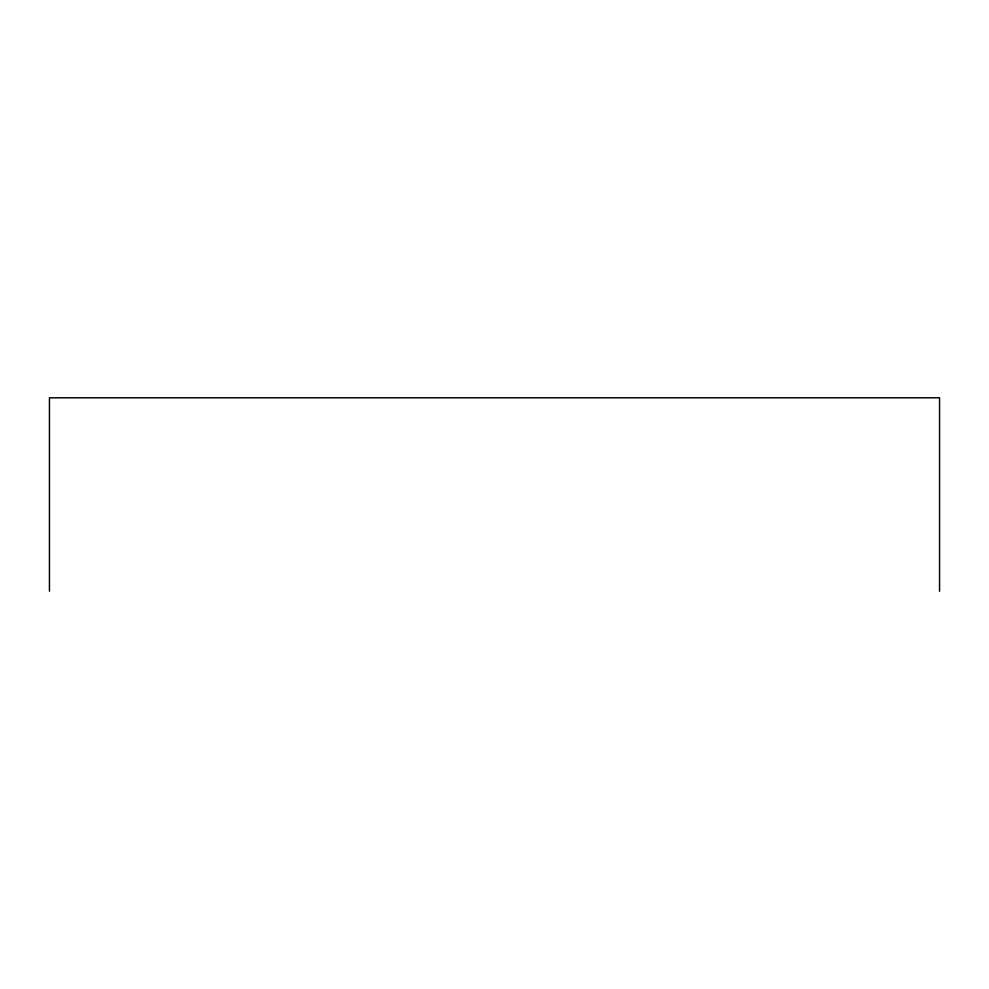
<?xml version="1.0" encoding="UTF-8"?>
<svg xmlns="http://www.w3.org/2000/svg" width="989" height="989" viewBox="0 0 989 989"><rect width="100%" height="100%" fill="white"/><g stroke="black" fill="none" stroke-linecap="round" stroke-linejoin="round"><path stroke-width="1.48" d="M939.55 591.212L939.55 397.788L49.45 397.788L49.45 591.212"/></g></svg>
